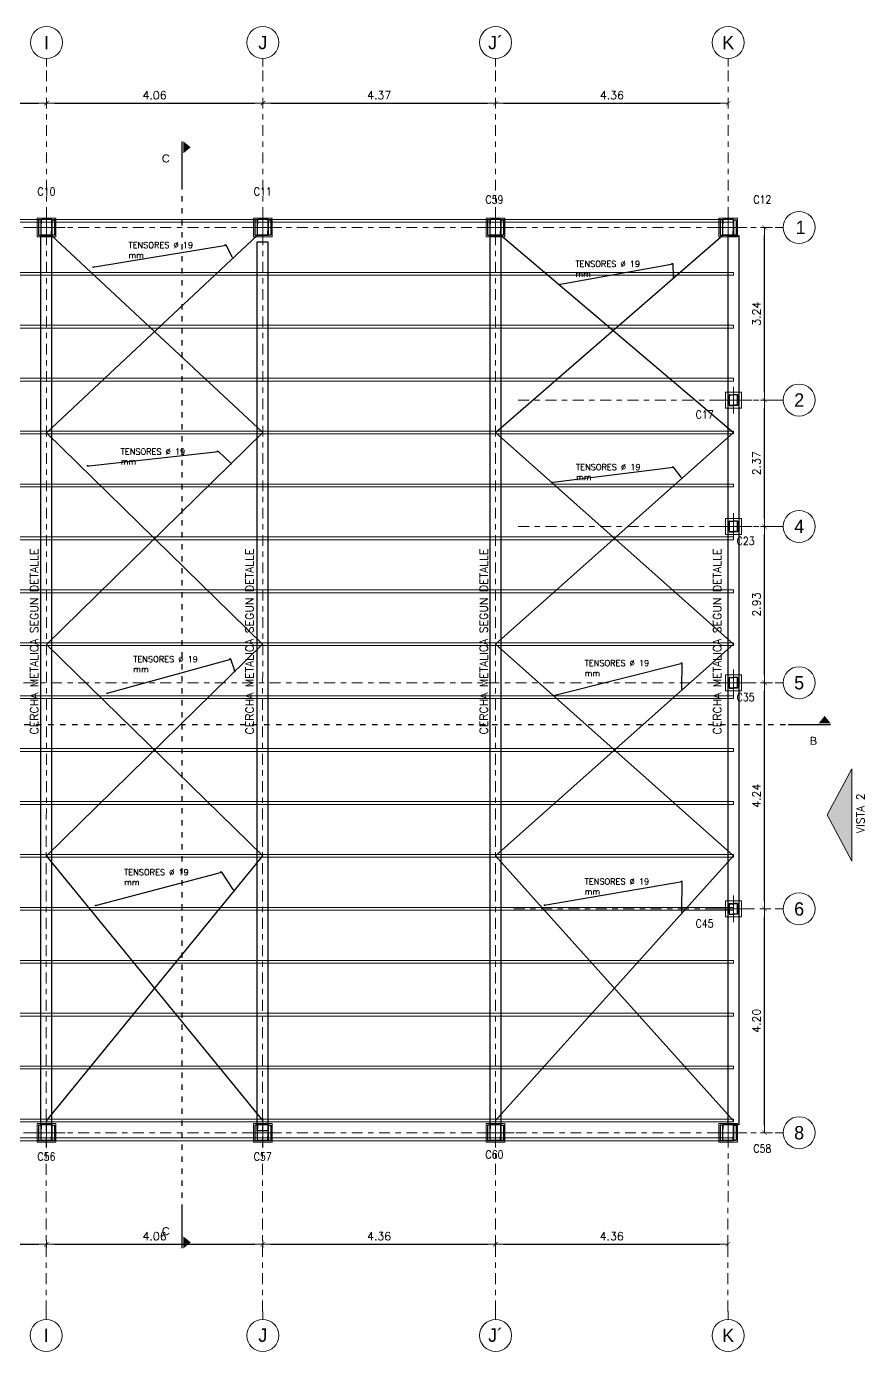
# Model space of a CAD drawing. Header units: metres. Extents: x 177 to 477, y -228 to -48.
# Drawn here: x 278.05 to 293.76, y -228.06 to -203.22 of the extents above; entities that cross this region are included whole.
import ezdxf
from ezdxf import colors
from ezdxf.entities.mleader import LeaderData, LeaderLine
from ezdxf.enums import TextEntityAlignment as Align
from ezdxf.math import Vec2, Vec3

# ---------------------------------------------------------------- set-up
doc = ezdxf.new("R2010")
doc.units = ezdxf.units.M
doc.linetypes.add('CYPE_RAYAPUNTO', pattern=[0.4125, 0.2025, -0.105, 0, -0.105])
doc.linetypes.add('DOT2', pattern=[0.125, 0, -0.125])
for name, color, linetype, lineweight in [('COLUMNAS_EJES', 1, 'Continuous', 9), ('CORREAS', 6, 'Continuous', 9), ('COTAS', 160, 'Continuous', 0), ('EST_EJES', 160, 'Continuous', 0), ('PERFILES', 3, 'Continuous', 0), ('PILAR_HORMIGON', 3, 'Continuous', 20)]:
    doc.layers.add(name, color=color, linetype=linetype, lineweight=lineweight)
for name, color, linetype in [('CT-100-cota-01', 160, 'Continuous'), ('ES-Perfil 01', 3, 'Continuous'), ('EST-VISTA 2', 3, 'Continuous'), ('EST-VISTA 3', 1, 'Continuous'), ('LEYENDAS', 160, 'Continuous')]:
    doc.layers.add(name, color=color, linetype=linetype)
doc.layers.add('H-BLANCO', color=7, linetype='Continuous', lineweight=0, true_color=0xffffff)
doc.styles.add('25-PRIMARIOS', font='', dxfattribs={"height": 0.1})
doc.styles.get("Standard").update_dxf_attribs({"font": 'romans.shx'})
doc.styles.add('TX-LOCAL50', font='GOTHIC.TTF', dxfattribs={"height": 0.125})
doc.styles.get('25-PRIMARIOS').set_extended_font_data('Helvetica')
doc.dimstyles.new('COTA_1-75', dxfattribs={"dimscale": 0.75, "dimtxt": 0.2, "dimasz": 0.2, "dimexe": 0, "dimexo": 0.7, "dimgap": 0.1, "dimtad": 1, "dimzin": 4, "dimdsep": 46, "dimtxsty": 'Standard', "dimblk1": 'COTA_N', "dimblk2": 'COTA_N', "dimsah": 1, "dimcen": 2, "dimse1": 1, "dimse2": 1, "dimclrd": 256, "dimclre": 256, "dimclrt": 256, "dimadec": 0, "dimazin": 0, "dimtfac": 1, "dimtix": 1, "dimtmove": 2, "dimatfit": 3, "dimldrblk": 'COTA_N', "dimfxl": 0, "dimtolj": 1, "dimtzin": 0, "dimarcsym": 0})

# ---------------------------------------------------------------- blocks, each defined once
blk = doc.blocks.new('Ejes de la columna')
at = {"layer": 'COLUMNAS_EJES'}
for p, q in [((0, -0.5), (0, 0.5)), ((-0.5, 0), (0.5, 0))]:
    blk.add_line(p, q, dxfattribs=at)
blk = doc.blocks.new('COTA_N')
for p, q in [((-1, 0), (0, 0)), ((0, 0.5), (0, -0.5))]:
    blk.add_line(p, q)
at = {"const_width": 0.065}
blk.add_lwpolyline([(0.14, 0.14), (0.28, 0.28), (0, 0), (-0.14, -0.14), (-0.28, -0.28)], dxfattribs=at)
blk = doc.blocks.new('*D568')
at = {"layer": 'COTAS', "lineweight": -2, "transparency": 16777216}
blk.add_line((274.507, -226.049), (278.277, -226.049), dxfattribs=at)
at = {"layer": 'Defpoints', "color": 0, "transparency": 16777216}
for p in [(274.357, -224.133), (278.427, -224.133), (278.427, -226.049)]:
    blk.add_point(p, dxfattribs=at)
at = {"layer": 'COTAS', "lineweight": -2, "transparency": 16777216, "xscale": 0.15, "yscale": 0.15, "zscale": 0.15, "rotation": 180}
blk.add_blockref('COTA_N', (274.357, -226.049), dxfattribs=at)
at = {"layer": 'COTAS', "lineweight": -2, "transparency": 16777216, "xscale": 0.15, "yscale": 0.15, "zscale": 0.15}
blk.add_blockref('COTA_N', (278.427, -226.049), dxfattribs=at)
at = {"layer": 'COTAS', "transparency": 16777216, "insert": (276.392, -225.899), "char_height": 0.15, "attachment_point": 5}
blk.add_mtext('\\A1;4.07', dxfattribs=at)
blk = doc.blocks.new('*D569')
at = {"layer": 'COTAS', "lineweight": -2, "transparency": 16777216}
blk.add_line((278.577, -226.049), (282.332, -226.049), dxfattribs=at)
at = {"layer": 'Defpoints', "color": 0, "transparency": 16777216}
for p in [(278.427, -224.133), (282.482, -224.133), (282.482, -226.049)]:
    blk.add_point(p, dxfattribs=at)
at = {"layer": 'COTAS', "lineweight": -2, "transparency": 16777216, "xscale": 0.15, "yscale": 0.15, "zscale": 0.15, "rotation": 180}
blk.add_blockref('COTA_N', (278.427, -226.049), dxfattribs=at)
at = {"layer": 'COTAS', "lineweight": -2, "transparency": 16777216, "xscale": 0.15, "yscale": 0.15, "zscale": 0.15}
blk.add_blockref('COTA_N', (282.482, -226.049), dxfattribs=at)
at = {"layer": 'COTAS', "transparency": 16777216, "insert": (280.455, -225.899), "char_height": 0.15, "attachment_point": 5}
blk.add_mtext('\\A1;4.06', dxfattribs=at)
blk = doc.blocks.new('*D570')
at = {"layer": 'COTAS', "lineweight": -2, "transparency": 16777216}
blk.add_line((282.632, -226.049), (286.695, -226.049), dxfattribs=at)
at = {"layer": 'Defpoints', "color": 0, "transparency": 16777216}
for p in [(282.482, -224.269), (286.845, -224.193), (286.845, -226.049)]:
    blk.add_point(p, dxfattribs=at)
at = {"layer": 'COTAS', "lineweight": -2, "transparency": 16777216, "xscale": 0.15, "yscale": 0.15, "zscale": 0.15, "rotation": 180}
blk.add_blockref('COTA_N', (282.482, -226.049), dxfattribs=at)
at = {"layer": 'COTAS', "lineweight": -2, "transparency": 16777216, "xscale": 0.15, "yscale": 0.15, "zscale": 0.15}
blk.add_blockref('COTA_N', (286.845, -226.049), dxfattribs=at)
at = {"layer": 'COTAS', "transparency": 16777216, "insert": (284.664, -225.899), "char_height": 0.15, "attachment_point": 5}
blk.add_mtext('\\A1;4.36', dxfattribs=at)
blk = doc.blocks.new('placa 35x35')
at = {"layer": 'PILAR_HORMIGON', "color": 5}
blk.add_lwpolyline([(239.637, -136.742), (239.987, -136.742), (239.987, -136.392), (239.637, -136.392), (239.637, -136.742)], dxfattribs=at)
at = {"layer": 'COLUMNAS_EJES', "xscale": 0.7, "yscale": 0.5}
blk.add_blockref('Ejes de la columna', (239.812, -136.567), dxfattribs=at)
blk = doc.blocks.new('PLACA 30X30')
at = {"layer": 'PILAR_HORMIGON', "color": 5}
blk.add_lwpolyline([(234.349, -145.252), (234.649, -145.252), (234.649, -144.952), (234.349, -144.952), (234.349, -145.252)], close=True, dxfattribs=at)
at = {"layer": 'COLUMNAS_EJES', "yscale": 0.5}
for xscale in [0.7, 0.5]:
    blk.add_blockref('Ejes de la columna', (234.499, -145.102), dxfattribs=dict(at, xscale=xscale))
blk = doc.blocks.new('206.4x70x3.2')
at = {"layer": 'ES-Perfil 01'}
for p, q in [((0, -0.0968), (0, 0.0904)), ((0.0032, -0.0968), (0.0032, 0.0904)), ((0.0064, 0.0968), (0.08, 0.0968)), ((0.0064, 0.0936), (0.08, 0.0936)), ((0.08, 0.0968), (0.08, 0.0936)), ((0.0064, -0.1), (0.08, -0.1)), ((0.0064, -0.1032), (0.08, -0.1032)), ((0.08, -0.1), (0.08, -0.1032))]:
    blk.add_line(p, q, dxfattribs=at)
for centre, radius, start, end in [((0.0064, 0.0904), 0.0064, 90, 180), ((0.0064, 0.0904), 0.0032, 90, 180), ((0.0064, -0.0968), 0.0064, 180, 270), ((0.0064, -0.0968), 0.0032, 180, 270)]:
    blk.add_arc(centre, radius, start, end, dxfattribs=at)
blk = doc.blocks.new('*U607')
at = {"layer": 'EST-VISTA 2', "color": 2}
for points in [[(0.1436, 0.254), (-0.1436, 0.254), (-0.1436, 0.2508), (0.1436, 0.2508)], [(0.1436, 0.0476), (-0.1436, 0.0476), (-0.1436, 0.0508), (0.1436, 0.0508)]]:
    blk.add_lwpolyline(points, close=True, dxfattribs=at)
at = {"layer": 'EST-VISTA 3'}
for points in [[(-0.1436, 0.2508), (0.1436, 0.2508), (0.1436, 0.3016), (-0.1436, 0.3016)], [(-0.1436, 0.0508), (0.1436, 0.0508), (0.1436, 0), (-0.1436, 0)]]:
    blk.add_lwpolyline(points, close=True, dxfattribs=at)
at = {"layer": 'PERFILES'}
blk.add_blockref('206.4x70x3.2', (-0.15, 0.154), dxfattribs=at)
at = {"layer": 'PERFILES', "xscale": -1}
blk.add_blockref('206.4x70x3.2', (0.15, 0.154), dxfattribs=at)
blk = doc.blocks.new('*U608')
at = {"layer": 'PERFILES'}
blk.add_blockref('206.4x70x3.2', (-0.15, 0.154), dxfattribs=at)
at = {"layer": 'PERFILES', "xscale": -1}
blk.add_blockref('206.4x70x3.2', (0.01, 0.154), dxfattribs=at)
blk = doc.blocks.new('col')
at = {"rotation": 90}
for p in [(23.961, 16.97), (28.016, 16.97), (32.378, 16.97), (36.741, 16.97), (23.961, 0), (28.016, 0), (32.378, 0), (36.741, 0)]:
    blk.add_blockref('*U607', p, dxfattribs=at)
for p in [(36.76, 13.583), (36.76, 11.213), (36.76, 8.284), (36.76, 4.044)]:
    blk.add_blockref('*U608', p)
blk = doc.blocks.new('SIMB EJE EST VER 50')
at = {"const_width": 0.01}
blk.add_lwpolyline([(0, 0.075), (0, 0)], dxfattribs=at)
blk.add_circle((0, 0.225), 0.15)
at = {"style": 'TX-LOCAL50', "width": 0.98}
blk.add_attdef('EJE', text='', height=0.125, dxfattribs=at).set_placement((0, 0.1625), align=Align.CENTER)
blk = doc.blocks.new('SIMB EJE EST HOR 50')
at = {"const_width": 0.01}
blk.add_lwpolyline([(-0.075, 0), (0, 0)], dxfattribs=at)
blk.add_circle((-0.225, 0), 0.15)
at = {"style": 'TX-LOCAL50', "width": 0.98}
blk.add_attdef('EJE', (-0.275, -0.0625), '', height=0.125, dxfattribs=at)
blk = doc.blocks.new('EJES PA')
at = {"layer": 'EST_EJES', "linetype": 'CYPE_RAYAPUNTO'}
for p, q in [((43.445, -20.321), (43.449, 3.016)), ((47.5, -20.321), (47.504, 3.016)), ((51.865, -20.321), (51.869, 3.016)), ((56.225, -20.321), (56.229, 3.016)), ((-1.567, 0), (57.108, 0)), ((57.108, -3.236), (52.212, -3.236)), ((57.108, -5.606), (52.212, -5.606)), ((-1.567, -8.535), (57.108, -8.535)), ((52.212, -12.775), (57.108, -12.775)), ((-1.567, -16.97), (57.108, -16.97))]:
    blk.add_line(p, q, dxfattribs=at)
ref = blk.add_blockref('SIMB EJE EST VER 50', (43.449, 3.016), dxfattribs=dict(at, xscale=2, yscale=2, zscale=2))
ref.add_attrib('EJE', 'I', dxfattribs={"layer": '0', "height": 0.25, "style": 'TX-LOCAL50'}).set_placement((43.449, 3.341), align=Align.CENTER)
ref = blk.add_blockref('SIMB EJE EST VER 50', (47.504, 3.016), dxfattribs=dict(at, xscale=2, yscale=2, zscale=2))
ref.add_attrib('EJE', 'J', dxfattribs={"layer": '0', "height": 0.25, "style": 'TX-LOCAL50'}).set_placement((47.504, 3.341), align=Align.CENTER)
ref = blk.add_blockref('SIMB EJE EST VER 50', (51.869, 3.016), dxfattribs=dict(at, xscale=2, yscale=2, zscale=2))
ref.add_attrib('EJE', 'J´', dxfattribs={"layer": '0', "height": 0.25, "style": 'TX-LOCAL50'}).set_placement((51.869, 3.341), align=Align.CENTER)
ref = blk.add_blockref('SIMB EJE EST VER 50', (56.229, 3.016), dxfattribs=dict(at, xscale=2, yscale=2, zscale=2))
ref.add_attrib('EJE', 'K', dxfattribs={"layer": '0', "height": 0.25, "style": 'TX-LOCAL50'}).set_placement((56.229, 3.341), align=Align.CENTER)
ref = blk.add_blockref('SIMB EJE EST HOR 50', (57.108, 0), dxfattribs=dict(at, xscale=-2, yscale=2, zscale=2))
ref.add_attrib('EJE', '1', (57.495, -0.125), dxfattribs={"layer": '0', "height": 0.25, "style": 'TX-LOCAL50'})
ref = blk.add_blockref('SIMB EJE EST HOR 50', (57.108, -3.236), dxfattribs=dict(at, xscale=-2, yscale=2, zscale=2))
ref.add_attrib('EJE', '2', (57.467, -3.361), dxfattribs={"layer": '0', "height": 0.25, "style": 'TX-LOCAL50'})
ref = blk.add_blockref('SIMB EJE EST HOR 50', (57.108, -5.606), dxfattribs=dict(at, xscale=-2, yscale=2, zscale=2))
ref.add_attrib('EJE', '4', (57.467, -5.731), dxfattribs={"layer": '0', "height": 0.25, "style": 'TX-LOCAL50'})
ref = blk.add_blockref('SIMB EJE EST HOR 50', (57.108, -8.535), dxfattribs=dict(at, xscale=-2, yscale=2, zscale=2))
ref.add_attrib('EJE', '5', (57.466, -8.66), dxfattribs={"layer": '0', "height": 0.25, "style": 'TX-LOCAL50'})
ref = blk.add_blockref('SIMB EJE EST HOR 50', (57.108, -12.775), dxfattribs=dict(at, xscale=-2, yscale=2, zscale=2))
ref.add_attrib('EJE', '6', (57.466, -12.9), dxfattribs={"layer": '0', "height": 0.25, "style": 'TX-LOCAL50'})
ref = blk.add_blockref('SIMB EJE EST HOR 50', (57.108, -16.97), dxfattribs=dict(at, xscale=-2, yscale=2, zscale=2))
ref.add_attrib('EJE', '8', (57.466, -17.095), dxfattribs={"layer": '0', "height": 0.25, "style": 'TX-LOCAL50'})
ref = blk.add_blockref('SIMB EJE EST VER 50', (43.445, -20.321), dxfattribs=dict(at, xscale=-2, yscale=2, zscale=2, rotation=180))
ref.add_attrib('EJE', 'I', dxfattribs={"layer": '0', "height": 0.25, "style": 'TX-LOCAL50'}).set_placement((43.445, -20.896), align=Align.CENTER)
ref = blk.add_blockref('SIMB EJE EST VER 50', (47.504, -20.321), dxfattribs=dict(at, xscale=-2, yscale=2, zscale=2, rotation=180))
ref.add_attrib('EJE', 'J', dxfattribs={"layer": '0', "height": 0.25, "style": 'TX-LOCAL50'}).set_placement((47.504, -20.89), align=Align.CENTER)
ref = blk.add_blockref('SIMB EJE EST VER 50', (51.869, -20.321), dxfattribs=dict(at, xscale=-2, yscale=2, zscale=2, rotation=180))
ref.add_attrib('EJE', 'J´', dxfattribs={"layer": '0', "height": 0.25, "style": 'TX-LOCAL50'}).set_placement((51.869, -20.89), align=Align.CENTER)
ref = blk.add_blockref('SIMB EJE EST VER 50', (56.229, -20.321), dxfattribs=dict(at, xscale=-2, yscale=2, zscale=2, rotation=180))
ref.add_attrib('EJE', 'K', dxfattribs={"layer": '0', "height": 0.25, "style": 'TX-LOCAL50'}).set_placement((56.229, -20.896), align=Align.CENTER)
blk = doc.blocks.new('CORREAS')
at = {"layer": 'CORREAS'}
for points in [[(-0.075, -0.078), (-56.463, -0.078), (-56.463, -0.025), (-0.075, -0.025)], [(-0.075, -1.07), (-56.506, -1.07), (-56.506, -1.017), (-0.075, -1.017)], [(-0.075, -2.062), (-56.566, -2.062), (-56.566, -2.009), (-0.075, -2.009)], [(-0.075, -3.054), (-56.594, -3.054), (-56.594, -3.001), (-0.075, -3.001)], [(-0.075, -4.046), (-56.647, -4.046), (-56.647, -3.993), (-0.075, -3.993)], [(-0.075, -5.038), (-56.684, -5.038), (-56.684, -4.985), (-0.075, -4.985)], [(-0.075, -6.03), (-56.758, -6.03), (-56.758, -5.977), (-0.075, -5.977)], [(-0.075, -7.022), (-56.801, -7.022), (-56.801, -6.969), (-0.075, -6.969)], [(-0.075, -8.014), (-56.853, -8.014), (-56.853, -7.961), (-0.075, -7.961)], [(-0.075, -9.006), (-56.886, -9.006), (-56.886, -8.954), (-0.075, -8.954)], [(-0.075, -9.998), (-56.957, -9.998), (-56.957, -9.946), (-0.075, -9.946)], [(-0.075, -10.99), (-57, -10.99), (-57, -10.938), (-0.075, -10.938)], [(-0.075, -11.982), (-57.061, -11.982), (-57.061, -11.93), (-0.075, -11.93)], [(-0.075, -12.974), (-57.104, -12.974), (-57.104, -12.922), (-0.075, -12.922)], [(-0.075, -13.966), (-57.161, -13.966), (-57.161, -13.914), (-0.075, -13.914)], [(-0.075, -14.958), (-56.584, -14.958), (-56.584, -14.906), (-0.075, -14.906)], [(-0.075, -15.95), (-55.596, -15.95), (-55.596, -15.898), (-0.075, -15.898)], [(-0.075, -16.942), (-54.461, -16.942), (-54.461, -16.89), (-0.075, -16.89)], [(-0.075, -17.295), (-54.461, -17.295), (-54.461, -17.242), (-0.075, -17.242)]]:
    blk.add_lwpolyline(points, close=True, dxfattribs=at)
blk = doc.blocks.new('*D582')
at = {"layer": 'COTAS', "lineweight": -2, "transparency": 16777216}
blk.add_line((274.508, -204.66), (278.278, -204.66), dxfattribs=at)
at = {"layer": 'Defpoints', "color": 0, "transparency": 16777216}
for p in [(278.428, -204.66), (274.358, -204.665), (278.428, -204.666)]:
    blk.add_point(p, dxfattribs=at)
at = {"layer": 'COTAS', "lineweight": -2, "transparency": 16777216, "xscale": 0.15, "yscale": 0.15, "zscale": 0.15, "rotation": 180}
blk.add_blockref('COTA_N', (274.358, -204.66), dxfattribs=at)
at = {"layer": 'COTAS', "lineweight": -2, "transparency": 16777216, "xscale": 0.15, "yscale": 0.15, "zscale": 0.15}
blk.add_blockref('COTA_N', (278.428, -204.66), dxfattribs=at)
at = {"layer": 'COTAS', "transparency": 16777216, "insert": (276.393, -204.51), "char_height": 0.15, "attachment_point": 5}
blk.add_mtext('\\A1;4.07', dxfattribs=at)
blk = doc.blocks.new('*D583')
at = {"layer": 'COTAS', "lineweight": -2, "transparency": 16777216}
blk.add_line((278.578, -204.66), (282.333, -204.66), dxfattribs=at)
at = {"layer": 'Defpoints', "color": 0, "transparency": 16777216}
for p in [(282.483, -204.66), (278.428, -204.666), (282.483, -204.667)]:
    blk.add_point(p, dxfattribs=at)
at = {"layer": 'COTAS', "lineweight": -2, "transparency": 16777216, "xscale": 0.15, "yscale": 0.15, "zscale": 0.15, "rotation": 180}
blk.add_blockref('COTA_N', (278.428, -204.66), dxfattribs=at)
at = {"layer": 'COTAS', "lineweight": -2, "transparency": 16777216, "xscale": 0.15, "yscale": 0.15, "zscale": 0.15}
blk.add_blockref('COTA_N', (282.483, -204.66), dxfattribs=at)
at = {"layer": 'COTAS', "transparency": 16777216, "insert": (280.455, -204.51), "char_height": 0.15, "attachment_point": 5}
blk.add_mtext('\\A1;4.06', dxfattribs=at)
blk = doc.blocks.new('*D584')
at = {"layer": 'COTAS', "lineweight": -2, "transparency": 16777216}
blk.add_line((282.633, -204.66), (286.698, -204.66), dxfattribs=at)
at = {"layer": 'Defpoints', "color": 0, "transparency": 16777216}
for p in [(286.848, -204.66), (282.483, -204.667), (286.848, -204.667)]:
    blk.add_point(p, dxfattribs=at)
at = {"layer": 'COTAS', "lineweight": -2, "transparency": 16777216, "xscale": 0.15, "yscale": 0.15, "zscale": 0.15, "rotation": 180}
blk.add_blockref('COTA_N', (282.483, -204.66), dxfattribs=at)
at = {"layer": 'COTAS', "lineweight": -2, "transparency": 16777216, "xscale": 0.15, "yscale": 0.15, "zscale": 0.15}
blk.add_blockref('COTA_N', (286.848, -204.66), dxfattribs=at)
at = {"layer": 'COTAS', "transparency": 16777216, "insert": (284.666, -204.51), "char_height": 0.15, "attachment_point": 5}
blk.add_mtext('\\A1;4.37', dxfattribs=at)
blk = doc.blocks.new('*D585')
at = {"layer": 'COTAS', "lineweight": -2, "transparency": 16777216}
blk.add_line((286.998, -204.66), (291.058, -204.66), dxfattribs=at)
at = {"layer": 'Defpoints', "color": 0, "transparency": 16777216}
for p in [(291.208, -204.66), (286.848, -204.667), (291.208, -204.668)]:
    blk.add_point(p, dxfattribs=at)
at = {"layer": 'COTAS', "lineweight": -2, "transparency": 16777216, "xscale": 0.15, "yscale": 0.15, "zscale": 0.15, "rotation": 180}
blk.add_blockref('COTA_N', (286.848, -204.66), dxfattribs=at)
at = {"layer": 'COTAS', "lineweight": -2, "transparency": 16777216, "xscale": 0.15, "yscale": 0.15, "zscale": 0.15}
blk.add_blockref('COTA_N', (291.208, -204.66), dxfattribs=at)
at = {"layer": 'COTAS', "transparency": 16777216, "insert": (289.028, -204.51), "char_height": 0.15, "attachment_point": 5}
blk.add_mtext('\\A1;4.36', dxfattribs=at)
blk = doc.blocks.new('*D586')
at = {"layer": 'COTAS', "lineweight": -2, "transparency": 16777216}
blk.add_line((286.995, -226.049), (291.054, -226.049), dxfattribs=at)
at = {"layer": 'Defpoints', "color": 0, "transparency": 16777216}
for p in [(286.845, -224.208), (291.204, -224.209), (291.204, -226.049)]:
    blk.add_point(p, dxfattribs=at)
at = {"layer": 'COTAS', "lineweight": -2, "transparency": 16777216, "xscale": 0.15, "yscale": 0.15, "zscale": 0.15, "rotation": 180}
blk.add_blockref('COTA_N', (286.845, -226.049), dxfattribs=at)
at = {"layer": 'COTAS', "lineweight": -2, "transparency": 16777216, "xscale": 0.15, "yscale": 0.15, "zscale": 0.15}
blk.add_blockref('COTA_N', (291.204, -226.049), dxfattribs=at)
at = {"layer": 'COTAS', "transparency": 16777216, "insert": (289.025, -225.899), "char_height": 0.15, "attachment_point": 5}
blk.add_mtext('\\A1;4.36', dxfattribs=at)
blk = doc.blocks.new('*D591')
at = {"layer": 'COTAS', "lineweight": -2, "transparency": 16777216}
blk.add_line((291.889, -223.808), (291.889, -219.913), dxfattribs=at)
at = {"layer": 'Defpoints', "color": 0, "transparency": 16777216}
for p in [(291.889, -219.763), (292.087, -219.763), (292.087, -223.958)]:
    blk.add_point(p, dxfattribs=at)
at = {"layer": 'COTAS', "lineweight": -2, "transparency": 16777216, "xscale": 0.15, "yscale": 0.15, "zscale": 0.15}
for p, rotation in [((291.889, -219.763), 90), ((291.889, -223.958), 270)]:
    blk.add_blockref('COTA_N', p, dxfattribs=dict(at, rotation=rotation))
at = {"layer": 'COTAS', "transparency": 16777216, "insert": (291.739, -221.861), "char_height": 0.15, "attachment_point": 5, "rotation": 90}
blk.add_mtext('\\A1;4.20', dxfattribs=at)
blk = doc.blocks.new('*D592')
at = {"layer": 'COTAS', "lineweight": -2, "transparency": 16777216}
blk.add_line((291.889, -219.613), (291.889, -215.673), dxfattribs=at)
at = {"layer": 'Defpoints', "color": 0, "transparency": 16777216}
for p in [(291.889, -215.523), (292.087, -215.523), (292.087, -219.763)]:
    blk.add_point(p, dxfattribs=at)
at = {"layer": 'COTAS', "lineweight": -2, "transparency": 16777216, "xscale": 0.15, "yscale": 0.15, "zscale": 0.15}
for p, rotation in [((291.889, -215.523), 90), ((291.889, -219.763), 270)]:
    blk.add_blockref('COTA_N', p, dxfattribs=dict(at, rotation=rotation))
at = {"layer": 'COTAS', "transparency": 16777216, "insert": (291.739, -217.643), "char_height": 0.15, "attachment_point": 5, "rotation": 90}
blk.add_mtext('\\A1;4.24', dxfattribs=at)
blk = doc.blocks.new('*D593')
at = {"layer": 'COTAS', "lineweight": -2, "transparency": 16777216}
blk.add_line((291.889, -215.373), (291.889, -212.744), dxfattribs=at)
at = {"layer": 'Defpoints', "color": 0, "transparency": 16777216}
for p in [(291.889, -212.594), (292.087, -212.594), (292.087, -215.523)]:
    blk.add_point(p, dxfattribs=at)
at = {"layer": 'COTAS', "lineweight": -2, "transparency": 16777216, "xscale": 0.15, "yscale": 0.15, "zscale": 0.15}
for p, rotation in [((291.889, -212.594), 90), ((291.889, -215.523), 270)]:
    blk.add_blockref('COTA_N', p, dxfattribs=dict(at, rotation=rotation))
at = {"layer": 'COTAS', "transparency": 16777216, "insert": (291.739, -214.058), "char_height": 0.15, "attachment_point": 5, "rotation": 90}
blk.add_mtext('\\A1;2.93', dxfattribs=at)
blk = doc.blocks.new('*D594')
at = {"layer": 'COTAS', "lineweight": -2, "transparency": 16777216}
blk.add_line((291.889, -212.444), (291.889, -210.374), dxfattribs=at)
at = {"layer": 'Defpoints', "color": 0, "transparency": 16777216}
for p in [(291.889, -210.224), (292.087, -210.224), (292.087, -212.594)]:
    blk.add_point(p, dxfattribs=at)
at = {"layer": 'COTAS', "lineweight": -2, "transparency": 16777216, "xscale": 0.15, "yscale": 0.15, "zscale": 0.15}
for p, rotation in [((291.889, -210.224), 90), ((291.889, -212.594), 270)]:
    blk.add_blockref('COTA_N', p, dxfattribs=dict(at, rotation=rotation))
at = {"layer": 'COTAS', "transparency": 16777216, "insert": (291.739, -211.409), "char_height": 0.15, "attachment_point": 5, "rotation": 90}
blk.add_mtext('\\A1;2.37', dxfattribs=at)
blk = doc.blocks.new('*D595')
at = {"layer": 'COTAS', "lineweight": -2, "transparency": 16777216}
blk.add_line((291.889, -210.074), (291.889, -207.138), dxfattribs=at)
at = {"layer": 'Defpoints', "color": 0, "transparency": 16777216}
for p in [(291.889, -206.988), (292.087, -206.988), (292.087, -210.224)]:
    blk.add_point(p, dxfattribs=at)
at = {"layer": 'COTAS', "lineweight": -2, "transparency": 16777216, "xscale": 0.15, "yscale": 0.15, "zscale": 0.15}
for p, rotation in [((291.889, -206.988), 90), ((291.889, -210.224), 270)]:
    blk.add_blockref('COTA_N', p, dxfattribs=dict(at, rotation=rotation))
at = {"layer": 'COTAS', "transparency": 16777216, "insert": (291.739, -208.606), "char_height": 0.15, "attachment_point": 5, "rotation": 90}
blk.add_mtext('\\A1;3.24', dxfattribs=at)
blk = doc.blocks.new('CORTE SIMB')
at = {"ltscale": 10, "const_width": 0.015}
blk.add_lwpolyline([(0.267, 0.46), (0.267, -0.075)], dxfattribs=at)
at = {"ltscale": 10}
blk.add_lwpolyline([(0.25, 0, 0.15, 0, 0), (0.158, 0, 0, 0, 0)], format="xyseb", dxfattribs=at)
at = {"style": '25-PRIMARIOS'}
blk.add_attdef('CORTE', text='', height=0.1, dxfattribs=at).set_placement((0.543, 0.076), align=Align.MIDDLE)
blk = doc.blocks.new('CORTES')
at = {"layer": 'LEYENDAS', "linetype": 'DOT2'}
for p, q in [((22.882, 10.132), (22.882, -9.015)), ((-24.402, 0), (34.24, 0))]:
    blk.add_line(p, q, dxfattribs=at)
at = {"layer": 'LEYENDAS'}
ref = blk.add_blockref('CORTE SIMB', (23.283, 10.823), dxfattribs=dict(at, xscale=1.5, yscale=1.5, zscale=1.5, rotation=180))
ref.add_attrib('CORTE', 'C', dxfattribs={"layer": '0', "height": 0.15, "style": '25-PRIMARIOS'}).set_placement((22.579, 10.614), align=Align.MIDDLE)
ref = blk.add_blockref('CORTE SIMB', (34.93, 0.401), dxfattribs=dict(at, xscale=-1.5, yscale=1.5, zscale=1.5, rotation=90))
ref.add_attrib('CORTE', 'B', dxfattribs={"layer": '0', "height": 0.15, "style": '25-PRIMARIOS'}).set_placement((34.721, -0.303), align=Align.MIDDLE)
ref = blk.add_blockref('CORTE SIMB', (23.283, -9.705), dxfattribs=dict(at, xscale=-1.5, yscale=1.5, zscale=1.5))
ref.add_attrib('CORTE', 'C', dxfattribs={"layer": '0', "height": 0.15, "style": '25-PRIMARIOS'}).set_placement((22.579, -9.496), align=Align.MIDDLE)
blk = doc.blocks.new('_Dot')
at = {"color": 0, "linetype": 'ByBlock', "lineweight": -2}
blk.add_line((-0.5, 0), (-1, 0), dxfattribs=at)
at = {"color": 0, "linetype": 'ByBlock', "const_width": 0.5}
blk.add_lwpolyline([(-0.25, 0, 1), (0.25, 0, 1)], format="xyb", close=True, dxfattribs=at)

msp = doc.modelspace()

# ---------------------------------------------------------------- hatches: boundary and pattern name
at = {"layer": 'H-BLANCO'}
h = msp.add_hatch(color=256, dxfattribs=at)
h.dxf.hatch_style = 1
h.paths.add_polyline_path([(293.066118, -218.0016238), (293.527619, -217.1363152), (293.527619, -218.8669323)])

# ---------------------------------------------------------------- linework, layer by layer
at = {"layer": 'COTAS'}
msp.add_lwpolyline([(293.066118, -218.0016238), (293.527619, -217.1363152), (293.527619, -218.8669323)], close=True, dxfattribs=at)
at = {"layer": 'EST-VISTA 3', "color": 2}
for p, q in [((278.4266862, -210.8376271), (282.3843207, -207.1361975)), ((278.5255013, -207.1412672), (282.4866883, -210.8355149)), ((286.8472495, -210.8325573), (291.1093207, -207.1361975)), ((286.9460647, -207.1361975), (291.3074197, -210.8325573)), ((278.4260025, -214.8058623), (282.4866883, -210.8355149)), ((278.4266862, -210.8376271), (282.4810681, -214.8018079)), ((286.8465659, -214.8007926), (291.3074197, -210.8325573)), ((286.8472495, -210.8325573), (291.3074197, -214.8009592)), ((278.4253142, -218.7742643), (282.4810681, -214.8018079)), ((278.4259979, -214.806029), (282.4820368, -218.76915)), ((286.8458776, -218.7691945), (291.3074197, -214.8009592)), ((286.8465612, -214.8009592), (291.3074197, -218.7691945)), ((278.4259979, -218.7751147), (282.4824462, -223.7348631)), ((278.4273758, -223.7370939), (282.4820368, -218.76915)), ((286.8465612, -218.770045), (291.3074197, -223.7327147)), ((286.8479392, -223.7320242), (291.3074197, -218.7691945))]:
    msp.add_line(p, q, dxfattribs=at)
at = {"layer": 'EST-VISTA 3'}
for points in [[(278.3237926, -207.138072), (278.5237926, -207.138072), (278.5237926, -223.808072), (278.3237926, -223.808072)], [(286.7449462, -207.138072), (286.9449462, -207.138072), (286.9449462, -223.808072), (286.7449462, -223.808072)], [(291.2096993, -207.138072), (291.4096993, -207.138072), (291.4096993, -223.808072), (291.2096993, -223.808072)], [(282.3809201, -207.2556423), (282.5809201, -207.2556423), (282.5809201, -223.9256423), (282.3809201, -223.9256423)]]:
    msp.add_lwpolyline(points, close=True, dxfattribs=at)
at = {"layer": 'PILAR_HORMIGON'}
for points in [[(291.1574462, -210.3737822), (291.4574462, -210.3737822), (291.4574462, -210.0737822), (291.1574462, -210.0737822), (291.1574462, -210.3737822)], [(291.1574462, -212.7437822), (291.4574462, -212.7437822), (291.4574462, -212.4437822), (291.1574462, -212.4437822), (291.1574462, -212.7437822)], [(291.1574462, -215.673072), (291.4574462, -215.673072), (291.4574462, -215.373072), (291.1574462, -215.373072), (291.1574462, -215.673072)], [(291.1574462, -219.913072), (291.4574462, -219.913072), (291.4574462, -219.613072), (291.1574462, -219.613072), (291.1574462, -219.913072)]]:
    msp.add_lwpolyline(points, close=True, dxfattribs=at)

# ---------------------------------------------------------------- block references
for name, p in [('CORTES', (258.0862479, -216.3089999)), ('col', (254.6173767, -223.958072)), ('CORREAS', (291.3824462, -206.813072))]:
    msp.add_blockref(name, p)
at = {"layer": 'COLUMNAS_EJES'}
for p, xscale, yscale in [((278.4273767, -206.988072), 0.7, 0.55), ((282.4824462, -206.988072), 0.7, 0.55), ((291.2074462, -206.988072), 0.7, 0.55), ((291.3074462, -210.2237822), 0.5, 0.5), ((291.3074462, -212.5937822), 0.5, 0.5), ((291.3074462, -215.523072), 0.5, 0.5), ((291.3074462, -219.763072), 0.5, 0.5), ((278.4273767, -223.958072), 0.7, 0.55), ((278.4273767, -223.958072), 0.7, 0.55), ((282.4824462, -223.958072), 0.7, 0.55), ((282.4824462, -223.958072), 0.7, 0.55), ((291.2074462, -223.958072), 0.7, 0.55)]:
    msp.add_blockref('Ejes de la columna', p, dxfattribs=dict(at, xscale=xscale, yscale=yscale))
at = {"layer": 'CT-100-cota-01'}
for name, p in [('EJES PA', (234.9792203, -206.988072)), ('placa 35x35', (38.615, -70.421233)), ('placa 35x35', (42.6700695, -70.421233)), ('placa 35x35', (47.0325695, -70.421233)), ('placa 35x35', (51.3950695, -70.421233)), ('PLACA 30X30', (56.8082513, -65.1219433)), ('PLACA 30X30', (56.8082513, -67.4919433)), ('PLACA 30X30', (56.8082513, -70.421233)), ('PLACA 30X30', (56.8082513, -74.661233)), ('placa 35x35', (38.615, -87.391233)), ('placa 35x35', (42.6700695, -87.391233)), ('placa 35x35', (47.0325695, -87.391233)), ('placa 35x35', (51.3950695, -87.391233))]:
    msp.add_blockref(name, p, dxfattribs=at)

# ---------------------------------------------------------------- texts
at = {"layer": 'LEYENDAS', "linetype": 'ByBlock', "ltscale": 0.5, "width": 0.864}
for s, p in [('C10', (278.4273767, -206.315572)), ('C11', (282.4824462, -206.315572)), ('C59', (286.8255637, -206.465572)), ('C12', (291.8488212, -206.465572)), ('C17', (290.7660712, -210.4962822)), ('C23', (291.5354363, -212.8662822)), ('C35', (291.5354363, -215.795572)), ('C45', (290.7660712, -220.035572)), ('C58', (291.8488212, -224.255572)), ('C56', (278.4273767, -224.405572)), ('C57', (282.4824462, -224.405572)), ('C60', (286.8255637, -224.3676584))]:
    msp.add_text(s, height=0.15, dxfattribs=at).set_placement(p, align=Align.MIDDLE_CENTER)
at = {"layer": 'LEYENDAS', "linetype": 'ByBlock', "ltscale": 0.5}
for s, p in [('CERCHA METALICA SEGUN DETALLE', (278.198716, -214.7502989)), ('CERCHA METALICA SEGUN DETALLE', (282.2372097, -214.7502989)), ('CERCHA METALICA SEGUN DETALLE', (286.624392, -214.7502989)), ('CERCHA METALICA SEGUN DETALLE', (291.0040179, -214.7502989)), ('VISTA 2', (293.6884556, -217.9704355))]:
    msp.add_text(s, height=0.15, rotation=90, dxfattribs=at).set_placement(p, align=Align.MIDDLE_CENTER)

# ---------------------------------------------------------------- dimensions: what is measured, and where the dimension line sits
at = {"layer": 'COTAS'}
for base, p1, p2, picture, middle in [((278.4277863, -204.6599312), (274.3577864, -204.6651535), (278.4277863, -204.6658714), '*D582', (276.3927863, -204.5099312)), ((282.4828556, -204.6599312), (278.4277863, -204.6658714), (282.4828556, -204.6665866), '*D583', (280.455321, -204.5099312)), ((286.8483485, -204.6599312), (282.4828556, -204.6665866), (286.8483485, -204.6673565), '*D584', (284.6656021, -204.5099312)), ((291.2078554, -204.6599312), (286.8483485, -204.6673565), (291.2078554, -204.6681254), '*D585', (289.0281019, -204.5099312)), ((278.4273767, -226.0491138), (274.3573767, -224.133072), (278.4273767, -224.133072), '*D568', (276.3923767, -225.8991138)), ((282.4824462, -226.0491138), (278.4273767, -224.133072), (282.4824462, -224.133072), '*D569', (280.4549114, -225.8991138)), ((286.8449047, -226.0491138), (282.4824462, -224.2686927), (286.8449047, -224.1934409), '*D570', (284.6636754, -225.8991138)), ((291.2044089, -226.0491138), (286.8449462, -224.208072), (291.2044089, -224.2088409), '*D586', (289.0246776, -225.8991138))]:
    dim = msp.add_linear_dim(base=base, p1=p1, p2=p2, dimstyle='COTA_1-75', dxfattribs=at)
    dim.commit()
    dim.dimension.update_dxf_attribs({"geometry": picture, "text_midpoint": middle})
for base, p1, p2, picture, middle in [((291.8886298, -206.988072), (292.0868817, -210.2237822), (292.0868817, -206.988072), '*D595', (291.7386298, -208.6059271)), ((291.8886298, -210.2237822), (292.0868817, -212.5937822), (292.0868817, -210.2237822), '*D594', (291.7386298, -211.4087822)), ((291.8886298, -212.5937822), (292.0868817, -215.523072), (292.0868817, -212.5937822), '*D593', (291.7386298, -214.0584271)), ((291.8886298, -215.523072), (292.0868817, -219.763072), (292.0868817, -215.523072), '*D592', (291.7386298, -217.643072)), ((291.8886297783, -219.7630719874), (292.086881748, -223.9580719874), (292.086881748, -219.7630719874), '*D591', (291.7386297783, -221.8605719874))]:
    dim = msp.add_linear_dim(base=base, p1=p1, p2=p2, angle=90, dimstyle='COTA_1-75', dxfattribs=at)
    dim.commit()
    dim.dimension.update_dxf_attribs({"geometry": picture, "text_midpoint": middle})

# ---------------------------------------------------------------- leaders
at = {"layer": 'LEYENDAS'}
ml = msp.add_multileader_mtext('Standard', dxfattribs=at)
ml.set_content('TENSORES ∅ 19 mm', color=256)
ml.set_leader_properties()
ml.set_arrow_properties(name='DOT')
ml.build(insert=Vec2(0, 0))
ml.multileader.update_dxf_attribs({"text_left_attachment_type": 7, "text_right_attachment_type": 2, "dogleg_length": 0.03, "arrow_head_size": 0.03, "scale": 0.75})
ctx = ml.context
ctx.base_point, ctx.scale, ctx.char_height, ctx.arrow_head_size, ctx.landing_gap_size, ctx.plane_origin = Vec3(279.9666175, -207.3750168), 0.75, 0.1125, 0.03, 0, Vec3(285.8604479, -209.6849965)
ctx.left_attachment, ctx.right_attachment = 7, 2
notes = []
notes.append((ctx, [(1, (1, 1, 0), (281.7966175, -207.3187668), (-1, 0), 0.03, [(0, [(279.3006985, -207.733663)], 0, []), (1, [(281.9237874, -207.5669173)], 0, [])])]))
ctx.mtext.insert, ctx.mtext.rotation, ctx.mtext.width, ctx.mtext.defined_height, ctx.mtext.flow_direction = Vec3(279.9666175, -207.2625168), 6.2831853072, 1.808439881, 0.8453341, 5
ml = msp.add_multileader_mtext('Standard', dxfattribs=at)
ml.set_content('TENSORES ∅ 19 mm', color=256)
ml.set_leader_properties()
ml.set_arrow_properties(name='DOT')
ml.build(insert=Vec2(0, 0))
ml.multileader.update_dxf_attribs({"text_left_attachment_type": 7, "text_right_attachment_type": 2, "dogleg_length": 0.03, "arrow_head_size": 0.03, "scale": 0.75})
ctx = ml.context
ctx.base_point, ctx.scale, ctx.char_height, ctx.arrow_head_size, ctx.landing_gap_size, ctx.plane_origin = Vec3(288.3458508, -207.728837), 0.75, 0.1125, 0.03, 0, Vec3(294.2810112, -209.6799267)
ctx.left_attachment, ctx.right_attachment = 7, 2
notes.append((ctx, [(1, (1, 1, 0), (290.1758508, -207.672587), (-1, 0), 0.03, [(0, [(288.0363191, -208.060216)], 0, []), (1, [(290.1864701, -207.9365567)], 0, [])])]))
ctx.mtext.insert, ctx.mtext.rotation, ctx.mtext.width, ctx.mtext.defined_height, ctx.mtext.flow_direction = Vec3(288.3458508, -207.616337), 6.2831853072, 1.808439881, 0.8453341, 5
ml = msp.add_multileader_mtext('Standard', dxfattribs=at)
ml.set_content('TENSORES ∅ 19 mm', color=256)
ml.set_leader_properties()
ml.set_arrow_properties(name='DOT')
ml.build(insert=Vec2(0, 0))
ml.multileader.update_dxf_attribs({"text_left_attachment_type": 7, "text_right_attachment_type": 2, "dogleg_length": 0.03, "arrow_head_size": 0.03, "scale": 0.75})
ctx = ml.context
ctx.base_point, ctx.scale, ctx.char_height, ctx.arrow_head_size, ctx.landing_gap_size, ctx.plane_origin = Vec3(279.8202961, -211.2472272), 0.75, 0.1125, 0.03, 0, Vec3(285.8597582, -213.4937521)
ctx.left_attachment, ctx.right_attachment = 7, 2
notes.append((ctx, [(1, (1, 1, 0), (281.6502961, -211.1909772), (-1, 0), 0.03, [(0, [(279.1975573, -211.4574713)], 0, []), (1, [(281.8913376, -211.4176207)], 0, [])])]))
ctx.mtext.insert, ctx.mtext.rotation, ctx.mtext.width, ctx.mtext.defined_height, ctx.mtext.flow_direction = Vec3(279.8202961, -211.1347272), 6.2831853072, 1.808439881, 0.8453341, 5
ml = msp.add_multileader_mtext('Standard', dxfattribs=at)
ml.set_content('TENSORES ∅ 19 mm', color=256)
ml.set_leader_properties()
ml.set_arrow_properties(name='DOT')
ml.build(insert=Vec2(0, 0))
ml.multileader.update_dxf_attribs({"text_left_attachment_type": 7, "text_right_attachment_type": 2, "dogleg_length": 0.03, "arrow_head_size": 0.03, "scale": 0.75})
ctx = ml.context
ctx.base_point, ctx.scale, ctx.char_height, ctx.arrow_head_size, ctx.landing_gap_size, ctx.plane_origin = Vec3(288.3559772, -211.5375927), 0.75, 0.1125, 0.03, 0, Vec3(294.2803216, -213.4886823)
ctx.left_attachment, ctx.right_attachment = 7, 2
notes.append((ctx, [(1, (1, 1, 0), (290.1859772, -211.4813427), (-1, 0), 0.03, [(0, [(287.8996707, -211.7689409)], 0, []), (1, [(290.3415274, -211.6917847)], 0, [])])]))
ctx.mtext.insert, ctx.mtext.rotation, ctx.mtext.width, ctx.mtext.defined_height, ctx.mtext.flow_direction = Vec3(288.3559772, -211.4250927), 6.2831853072, 1.808439881, 0.8453341, 5
ml = msp.add_multileader_mtext('Standard', dxfattribs=at)
ml.set_content('TENSORES ∅ 19 mm', color=256)
ml.set_leader_properties()
ml.set_arrow_properties(name='DOT')
ml.build(insert=Vec2(0, 0))
ml.multileader.update_dxf_attribs({"text_left_attachment_type": 7, "text_right_attachment_type": 2, "dogleg_length": 0.03, "arrow_head_size": 0.03, "scale": 0.75})
ctx = ml.context
ctx.base_point, ctx.scale, ctx.char_height, ctx.arrow_head_size, ctx.landing_gap_size, ctx.plane_origin = Vec3(280.0559083, -215.1380466), 0.75, 0.1125, 0.03, 0, Vec3(285.8590699, -217.462154)
ctx.left_attachment, ctx.right_attachment = 7, 2
notes.append((ctx, [(1, (1, 1, 0), (281.8859083, -215.0817966), (-1, 0), 0.03, [(0, [(279.5639814, -215.721062)], 0, []), (1, [(281.9597615, -215.3124078)], 0, [])])]))
ctx.mtext.insert, ctx.mtext.rotation, ctx.mtext.width, ctx.mtext.defined_height, ctx.mtext.flow_direction = Vec3(280.0559083, -215.0255466), 6.2831853072, 1.808439881, 0.8453341, 5
ml = msp.add_multileader_mtext('Standard', dxfattribs=at)
ml.set_content('TENSORES ∅ 19 mm', color=256)
ml.set_leader_properties()
ml.set_arrow_properties(name='DOT')
ml.build(insert=Vec2(0, 0))
ml.multileader.update_dxf_attribs({"text_left_attachment_type": 7, "text_right_attachment_type": 2, "dogleg_length": 0.03, "arrow_head_size": 0.03, "scale": 0.75})
ctx = ml.context
ctx.base_point, ctx.scale, ctx.char_height, ctx.arrow_head_size, ctx.landing_gap_size, ctx.plane_origin = Vec3(288.5177588, -215.2121163), 0.75, 0.1125, 0.03, 0, Vec3(294.2796333, -217.4570843)
ctx.left_attachment, ctx.right_attachment = 7, 2
notes.append((ctx, [(1, (1, 1, 0), (290.3477588, -215.1558663), (-1, 0), 0.03, [(0, [(287.9320798, -215.7666014)], 0, []), (1, [(290.3413784, -215.6601866)], 0, [])])]))
ctx.mtext.insert, ctx.mtext.rotation, ctx.mtext.width, ctx.mtext.defined_height, ctx.mtext.flow_direction = Vec3(288.5177588, -215.0996163), 6.2831853072, 1.808439881, 0.8453341, 5
ml = msp.add_multileader_mtext('Standard', dxfattribs=at)
ml.set_content('TENSORES ∅ 19 mm', color=256)
ml.set_leader_properties()
ml.set_arrow_properties(name='DOT')
ml.build(insert=Vec2(0, 0))
ml.multileader.update_dxf_attribs({"text_left_attachment_type": 7, "text_right_attachment_type": 2, "dogleg_length": 0.03, "arrow_head_size": 0.03, "scale": 0.75})
ctx = ml.context
ctx.base_point, ctx.scale, ctx.char_height, ctx.arrow_head_size, ctx.landing_gap_size, ctx.plane_origin = Vec3(279.8850434, -219.1319331), 0.75, 0.1125, 0.03, 0, Vec3(285.8590699, -221.4312398)
ctx.left_attachment, ctx.right_attachment = 7, 2
notes.append((ctx, [(1, (1, 1, 0), (281.7150434, -219.0756831), (-1, 0), 0.03, [(0, [(279.3435711, -219.6975751)], 0, []), (1, [(281.9472504, -219.4243932)], 0, [])])]))
ctx.mtext.insert, ctx.mtext.rotation, ctx.mtext.width, ctx.mtext.defined_height, ctx.mtext.flow_direction = Vec3(279.8850434, -219.0194331), 6.2831853072, 1.808439881, 0.8453341, 5
ml = msp.add_multileader_mtext('Standard', dxfattribs=at)
ml.set_content('TENSORES ∅ 19 mm', color=256)
ml.set_leader_properties()
ml.set_arrow_properties(name='DOT')
ml.build(insert=Vec2(0, 0))
ml.multileader.update_dxf_attribs({"text_left_attachment_type": 7, "text_right_attachment_type": 2, "dogleg_length": 0.03, "arrow_head_size": 0.03, "scale": 0.75})
ctx = ml.context
ctx.base_point, ctx.scale, ctx.char_height, ctx.arrow_head_size, ctx.landing_gap_size, ctx.plane_origin = Vec3(288.5177588, -219.3052449), 0.75, 0.1125, 0.03, 0, Vec3(294.2796333, -221.42617)
ctx.left_attachment, ctx.right_attachment = 7, 2
notes.append((ctx, [(1, (1, 1, 0), (290.3477588, -219.2489949), (-1, 0), 0.03, [(0, [(287.7641345, -219.6925053)], 0, []), (1, [(290.3418248, -219.8437777)], 0, [])])]))
ctx.mtext.insert, ctx.mtext.rotation, ctx.mtext.width, ctx.mtext.defined_height, ctx.mtext.flow_direction = Vec3(288.5177588, -219.1927449), 6.2831853072, 1.808439881, 0.8453341, 5
for ctx, leaders in notes:
    for number, flags, end, landing, length, lines in leaders:
        leader = LeaderData()
        leader.index, (leader.has_last_leader_line, leader.has_dogleg_vector, leader.attachment_direction) = number, flags
        leader.last_leader_point, leader.dogleg_vector, leader.dogleg_length = Vec3(end), Vec3(landing), length
        for number, points, colour, breaks in lines:
            line = LeaderLine()
            line.index, line.vertices, line.color, line.breaks = number, Vec3.list(points), colors.encode_raw_color(colour), breaks
            leader.lines.append(line)
        ctx.leaders.append(leader)

doc.saveas('drawing.dxf')
